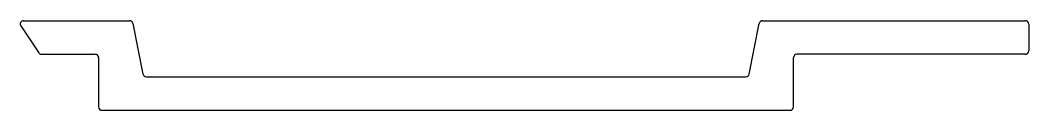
# Model space of a CAD drawing. Extents: x 1765.4 to 1855.4, y 2029.1 to 2037.1.
import ezdxf

# ---------------------------------------------------------------- set-up
doc = ezdxf.new("R2010")
doc.units = 0
doc.layers.get('0').update_dxf_attribs({"linetype": 'CONTINUOUS'})

msp = doc.modelspace()

# ---------------------------------------------------------------- linework, layer by layer
for p, q in [((1765.712, 2037.13), (1775.166, 2037.13)), ((1775.46, 2036.889), (1776.364, 2032.371)), ((1830.46, 2032.371), (1831.364, 2036.889)), ((1831.658, 2037.13), (1855.112, 2037.13)), ((1855.412, 2036.83), (1855.412, 2034.43)), ((1765.462, 2036.664), (1767.062, 2034.264)), ((1767.312, 2034.13), (1772.112, 2034.13)), ((1855.112, 2034.13), (1834.712, 2034.13)), ((1772.412, 2033.83), (1772.412, 2029.43)), ((1834.412, 2029.43), (1834.412, 2033.83)), ((1776.658, 2032.13), (1830.166, 2032.13)), ((1772.712, 2029.13), (1834.112, 2029.13))]:
    msp.add_line(p, q)
for centre, start, end in [((1765.712, 2036.83), 90, 213.69007), ((1775.166, 2036.83), 11.30993, 90), ((1831.658, 2036.83), 90, 168.69007), ((1855.112, 2036.83), 0, 90), ((1767.312, 2034.43), 213.69007, 270), ((1772.112, 2033.83), 0, 90), ((1834.712, 2033.83), 90, 180), ((1855.112, 2034.43), 270, 0), ((1776.658, 2032.43), 191.30993, 270), ((1830.166, 2032.43), 270, 348.69007), ((1772.712, 2029.43), 180, 270), ((1834.112, 2029.43), 270, 0)]:
    msp.add_arc(centre, 0.3, start, end)

doc.saveas('drawing.dxf')
